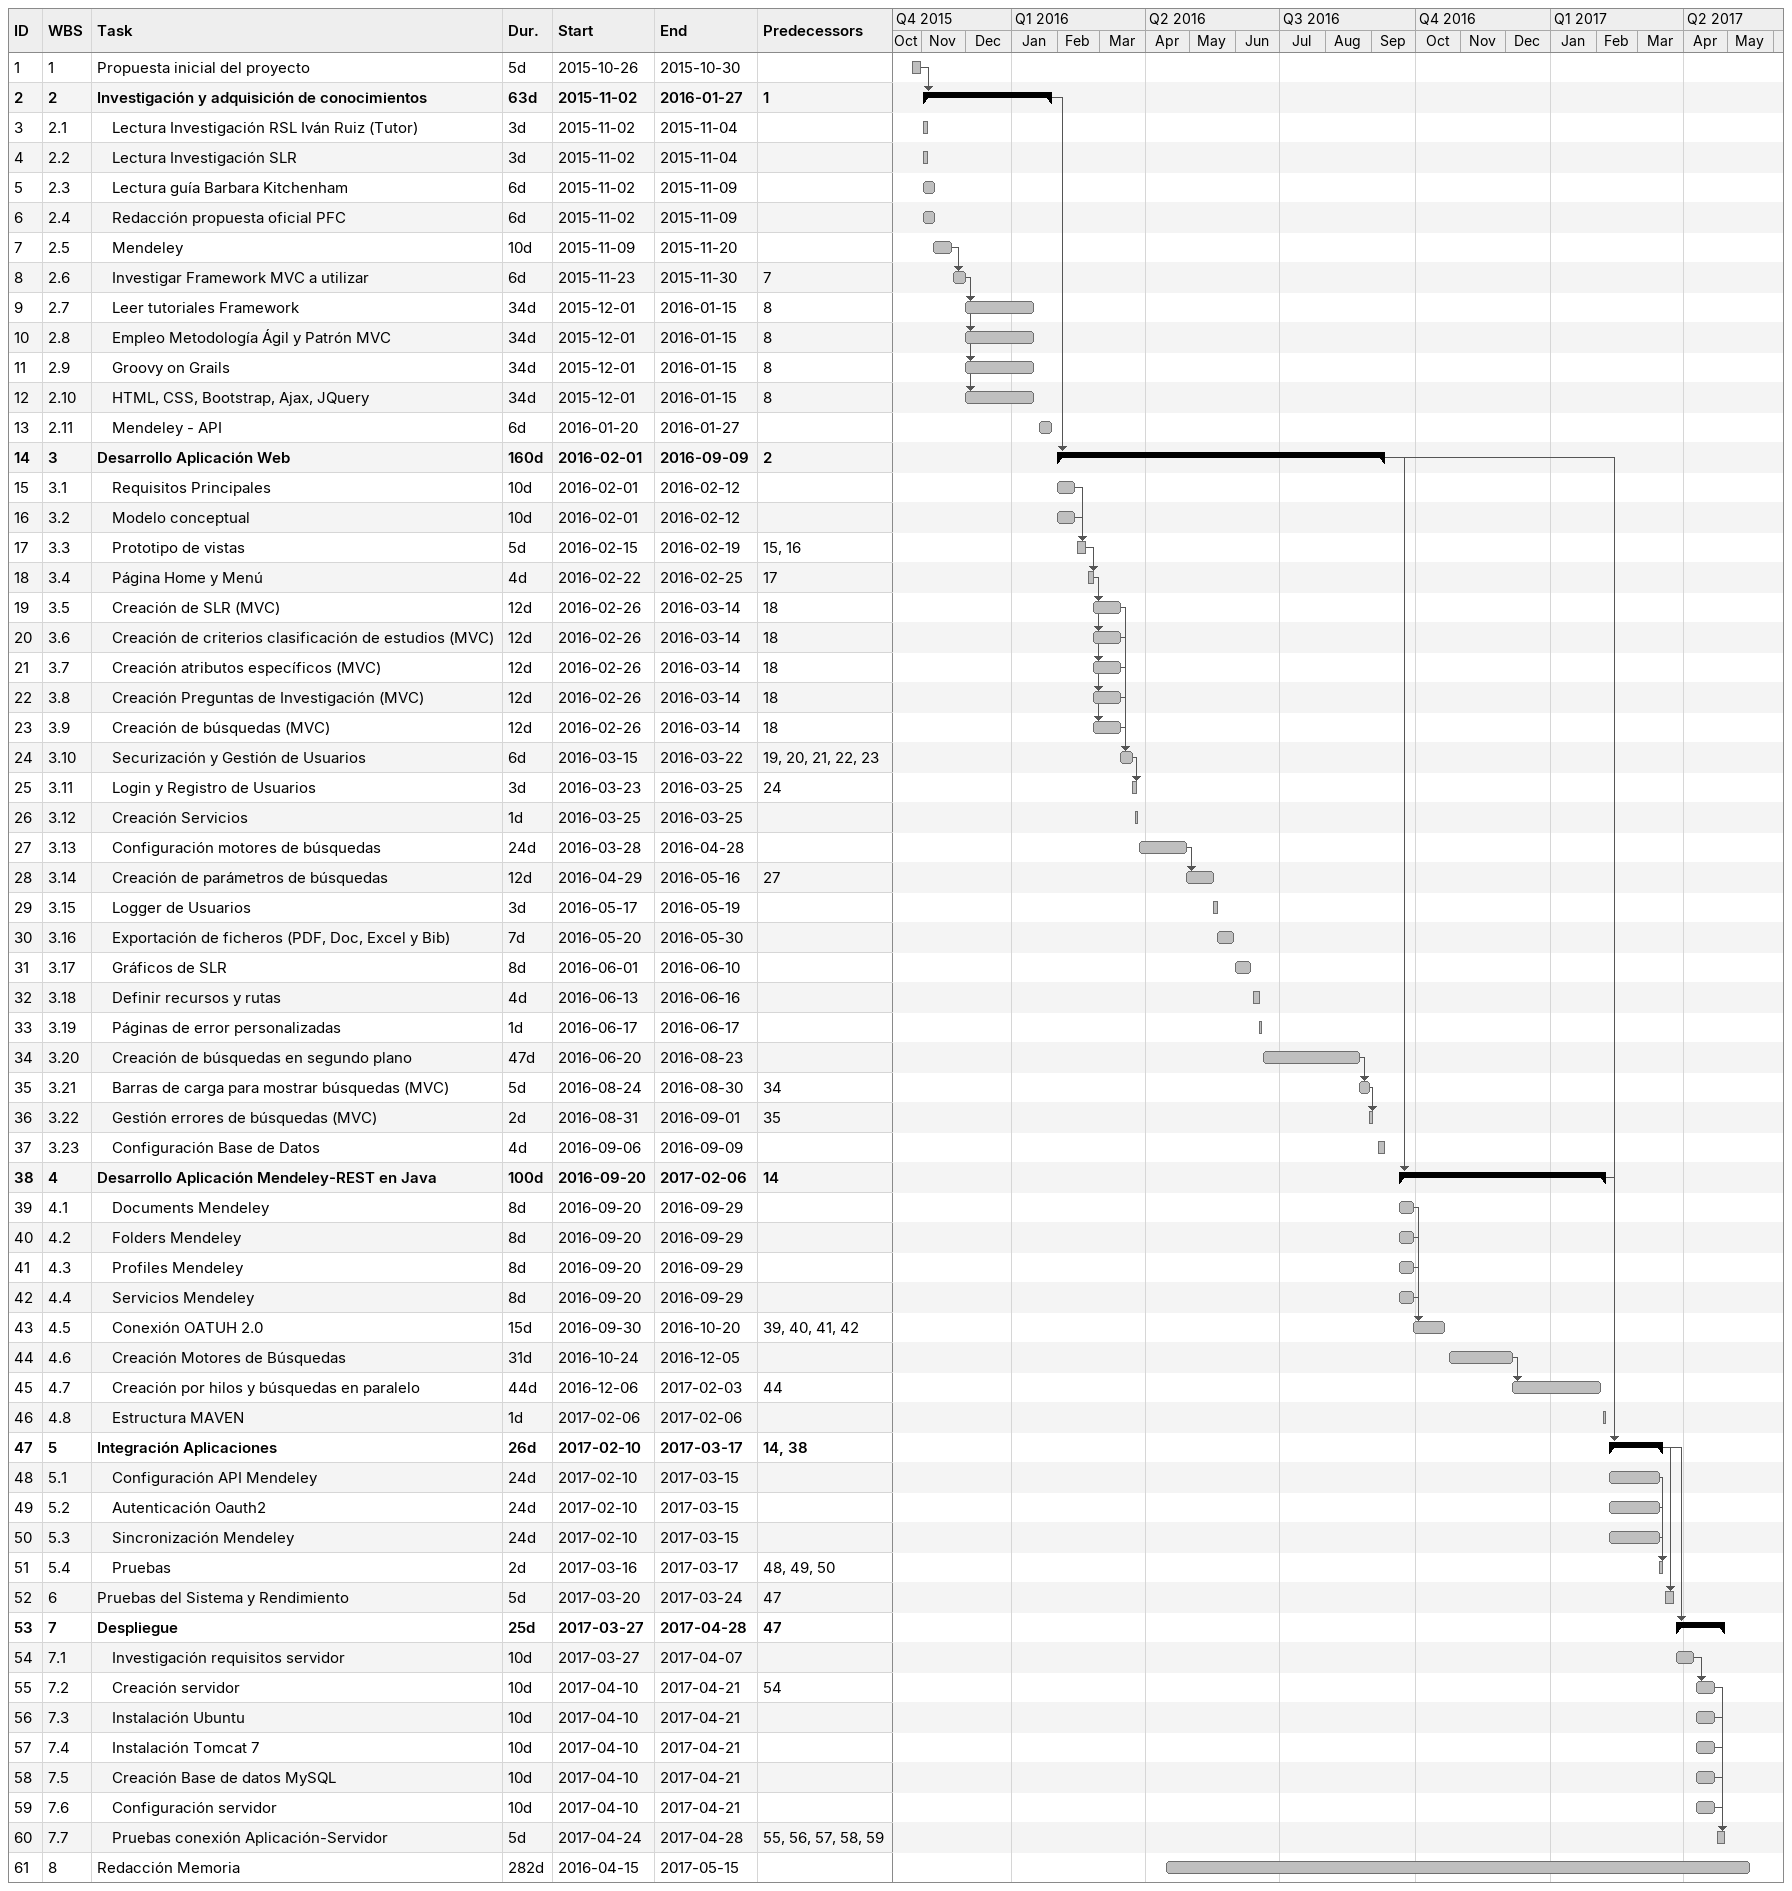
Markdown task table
| ID | WBS | Task | Duration | Start | Finish | Predecessors |
|---|---|---|---|---|---|---|
| 1 | 1 | Propuesta inicial del proyecto | 5d | 2015-10-26 | 2015-10-30 |  |
| 2 | 2 | **Investigación y adquisición de conocimientos** | 63d | 2015-11-02 | 2016-01-27 | 1 |
| 3 | 2.1 | Lectura Investigación RSL Iván Ruiz (Tutor) | 3d | 2015-11-02 | 2015-11-04 |  |
| 4 | 2.2 | Lectura Investigación SLR | 3d | 2015-11-02 | 2015-11-04 |  |
| 5 | 2.3 | Lectura guía Barbara Kitchenham | 6d | 2015-11-02 | 2015-11-09 |  |
| 6 | 2.4 | Redacción propuesta oficial PFC | 6d | 2015-11-02 | 2015-11-09 |  |
| 7 | 2.5 | Mendeley | 10d | 2015-11-09 | 2015-11-20 |  |
| 8 | 2.6 | Investigar Framework MVC a utilizar | 6d | 2015-11-23 | 2015-11-30 | 7 |
| 9 | 2.7 | Leer tutoriales Framework | 34d | 2015-12-01 | 2016-01-15 | 8 |
| 10 | 2.8 | Empleo Metodología Ágil y Patrón MVC | 34d | 2015-12-01 | 2016-01-15 | 8 |
| 11 | 2.9 | Groovy on Grails | 34d | 2015-12-01 | 2016-01-15 | 8 |
| 12 | 2.10 | HTML, CSS, Bootstrap, Ajax, JQuery | 34d | 2015-12-01 | 2016-01-15 | 8 |
| 13 | 2.11 | Mendeley - API | 6d | 2016-01-20 | 2016-01-27 |  |
| 14 | 3 | **Desarrollo Aplicación Web** | 160d | 2016-02-01 | 2016-09-09 | 2 |
| 15 | 3.1 | Requisitos Principales | 10d | 2016-02-01 | 2016-02-12 |  |
| 16 | 3.2 | Modelo conceptual | 10d | 2016-02-01 | 2016-02-12 |  |
| 17 | 3.3 | Prototipo de vistas | 5d | 2016-02-15 | 2016-02-19 | 15, 16 |
| 18 | 3.4 | Página Home y Menú | 4d | 2016-02-22 | 2016-02-25 | 17 |
| 19 | 3.5 | Creación de SLR (MVC) | 12d | 2016-02-26 | 2016-03-14 | 18 |
| 20 | 3.6 | Creación de criterios clasificación de estudios (MVC) | 12d | 2016-02-26 | 2016-03-14 | 18 |
| 21 | 3.7 | Creación atributos específicos (MVC) | 12d | 2016-02-26 | 2016-03-14 | 18 |
| 22 | 3.8 | Creación Preguntas de Investigación (MVC) | 12d | 2016-02-26 | 2016-03-14 | 18 |
| 23 | 3.9 | Creación de búsquedas (MVC) | 12d | 2016-02-26 | 2016-03-14 | 18 |
| 24 | 3.10 | Securización y Gestión de Usuarios | 6d | 2016-03-15 | 2016-03-22 | 19, 20, 21, 22, 23 |
| 25 | 3.11 | Login y Registro de Usuarios | 3d | 2016-03-23 | 2016-03-25 | 24 |
| 26 | 3.12 | Creación Servicios | 1d | 2016-03-25 | 2016-03-25 |  |
| 27 | 3.13 | Configuración motores de búsquedas | 24d | 2016-03-28 | 2016-04-28 |  |
| 28 | 3.14 | Creación de parámetros de búsquedas | 12d | 2016-04-29 | 2016-05-16 | 27 |
| 29 | 3.15 | Logger de Usuarios | 3d | 2016-05-17 | 2016-05-19 |  |
| 30 | 3.16 | Exportación de ficheros (PDF, Doc, Excel y Bib) | 7d | 2016-05-20 | 2016-05-30 |  |
| 31 | 3.17 | Gráficos de SLR | 8d | 2016-06-01 | 2016-06-10 |  |
| 32 | 3.18 | Definir recursos y rutas | 4d | 2016-06-13 | 2016-06-16 |  |
| 33 | 3.19 | Páginas de error personalizadas | 1d | 2016-06-17 | 2016-06-17 |  |
| 34 | 3.20 | Creación de búsquedas en segundo plano | 47d | 2016-06-20 | 2016-08-23 |  |
| 35 | 3.21 | Barras de carga para mostrar búsquedas (MVC) | 5d | 2016-08-24 | 2016-08-30 | 34 |
| 36 | 3.22 | Gestión errores de búsquedas (MVC) | 2d | 2016-08-31 | 2016-09-01 | 35 |
| 37 | 3.23 | Configuración Base de Datos | 4d | 2016-09-06 | 2016-09-09 |  |
| 38 | 4 | **Desarrollo Aplicación Mendeley-REST en Java** | 100d | 2016-09-20 | 2017-02-06 | 14 |
| 39 | 4.1 | Documents Mendeley | 8d | 2016-09-20 | 2016-09-29 |  |
| 40 | 4.2 | Folders Mendeley | 8d | 2016-09-20 | 2016-09-29 |  |
| 41 | 4.3 | Profiles Mendeley | 8d | 2016-09-20 | 2016-09-29 |  |
| 42 | 4.4 | Servicios Mendeley | 8d | 2016-09-20 | 2016-09-29 |  |
| 43 | 4.5 | Conexión OATUH 2.0 | 15d | 2016-09-30 | 2016-10-20 | 39, 40, 41, 42 |
| 44 | 4.6 | Creación Motores de Búsquedas | 31d | 2016-10-24 | 2016-12-05 |  |
| 45 | 4.7 | Creación por hilos y búsquedas en paralelo | 44d | 2016-12-06 | 2017-02-03 | 44 |
| 46 | 4.8 | Estructura MAVEN | 1d | 2017-02-06 | 2017-02-06 |  |
| 47 | 5 | **Integración Aplicaciones** | 26d | 2017-02-10 | 2017-03-17 | 14, 38 |
| 48 | 5.1 | Configuración API Mendeley | 24d | 2017-02-10 | 2017-03-15 |  |
| 49 | 5.2 | Autenticación Oauth2 | 24d | 2017-02-10 | 2017-03-15 |  |
| 50 | 5.3 | Sincronización Mendeley | 24d | 2017-02-10 | 2017-03-15 |  |
| 51 | 5.4 | Pruebas | 2d | 2017-03-16 | 2017-03-17 | 48, 49, 50 |
| 52 | 6 | Pruebas del Sistema y Rendimiento | 5d | 2017-03-20 | 2017-03-24 | 47 |
| 53 | 7 | **Despliegue** | 25d | 2017-03-27 | 2017-04-28 | 47 |
| 54 | 7.1 | Investigación requisitos servidor | 10d | 2017-03-27 | 2017-04-07 |  |
| 55 | 7.2 | Creación servidor | 10d | 2017-04-10 | 2017-04-21 | 54 |
| 56 | 7.3 | Instalación Ubuntu | 10d | 2017-04-10 | 2017-04-21 |  |
| 57 | 7.4 | Instalación Tomcat 7 | 10d | 2017-04-10 | 2017-04-21 |  |
| 58 | 7.5 | Creación Base de datos MySQL | 10d | 2017-04-10 | 2017-04-21 |  |
| 59 | 7.6 | Configuración servidor | 10d | 2017-04-10 | 2017-04-21 |  |
| 60 | 7.7 | Pruebas conexión Aplicación-Servidor | 5d | 2017-04-24 | 2017-04-28 | 55, 56, 57, 58, 59 |
| 61 | 8 | Redacción Memoria | 282d | 2016-04-15 | 2017-05-15 |  |
